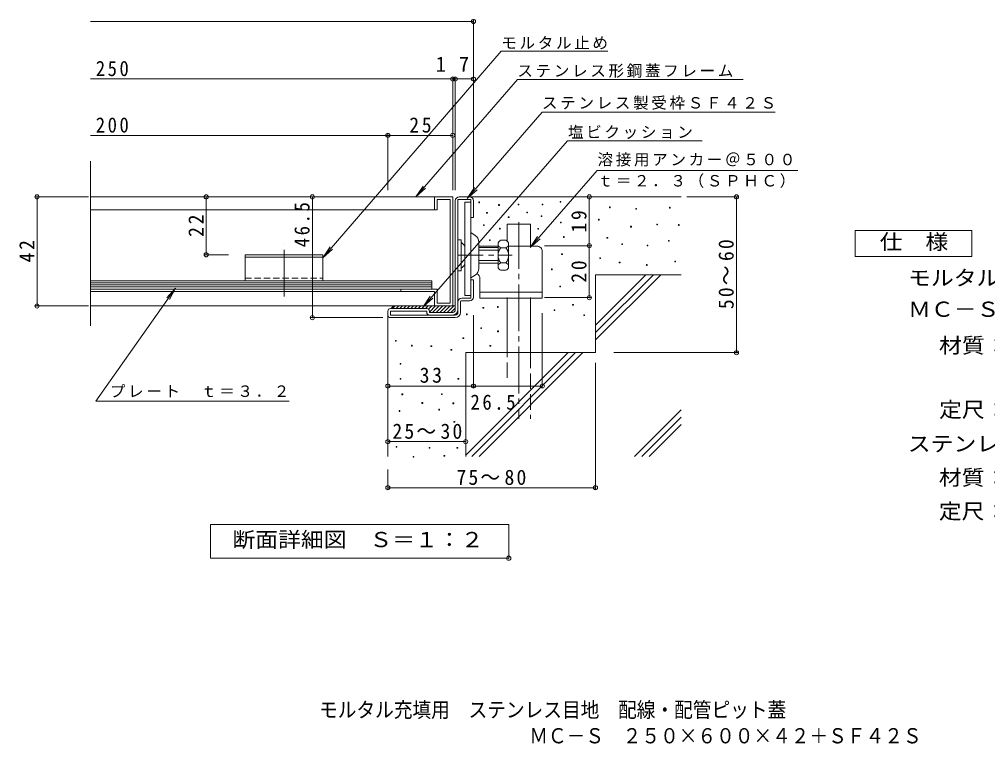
# Model space of a CAD drawing. Units: millimetres, scale not verified. Extents: x -269 to 339, y -274 to 238.
# Drawn here: x -267.6 to 105.5, y -274 to 5 of the extents above; entities that cross this region are included whole.
import ezdxf
from ezdxf.enums import TextEntityAlignment as Align

# ---------------------------------------------------------------- set-up
doc = ezdxf.new("R2010")
doc.units = ezdxf.units.MM
doc.header["$LTSCALE"] = 2
doc.header["$PDMODE"] = 32
doc.header["$PDSIZE"] = 1.6
for name, pattern in [('CHAIN1', [8, 5, -1, 1, -1]), ('CHAIN2', [12, 9, -1, 1, -1]), ('DASHED1', [1.8, 1.2, -0.6]), ('DASHED3', [4, 3, -1])]:
    doc.linetypes.add(name, pattern=pattern)
for name, color, linetype, lineweight in [('D-0', 7, 'Continuous', 9), ('D-1', 2, 'Continuous', 9), ('D-2', 3, 'Continuous', 9), ('D-3', 3, 'Continuous', 9), ('D-4', 7, 'Continuous', 9), ('D-5', 7, 'Continuous', 9), ('D-6', 6, 'Continuous', 5), ('D-9', 4, 'Continuous', 9), ('D-A', 7, 'Continuous', 9)]:
    doc.layers.add(name, color=color, linetype=linetype, lineweight=lineweight)
doc.layers.add('F-5_F-5ﾚｲﾔ', color=2, linetype='Continuous')
doc.styles.add('ＭＳ ゴシック', font='')
doc.styles.get('ＭＳ ゴシック').set_extended_font_data('MS Gothic')

msp = doc.modelspace()

# ---------------------------------------------------------------- linework, layer by layer
at = {"layer": 'D-0'}
msp.add_line((-90.538, -65.299), (-90.538, -65.599), dxfattribs=at)
msp.add_lwpolyline([(-90.538, -65.299), (-90.238, -65.299), (-90.238, -65.599), (-90.538, -65.599)], dxfattribs=at)
for points in [[(-82.905, -66.662), (-82.905, -66.361), (-82.605, -66.361), (-82.605, -66.662)], [(-75.368, -66.429), (-75.368, -66.129), (-75.068, -66.129), (-75.068, -66.429)], [(-66.131, -66.468), (-66.131, -66.168), (-65.831, -66.168), (-65.831, -66.468)], [(-59.206, -65.429), (-59.206, -65.129), (-58.906, -65.129), (-58.906, -65.429)], [(-87.537, -69.667), (-87.537, -69.367), (-87.237, -69.367), (-87.237, -69.667)], [(-72.079, -69.521), (-72.079, -69.221), (-71.779, -69.221), (-71.779, -69.521)], [(-66.53, -70.971), (-66.53, -70.671), (-66.23, -70.671), (-66.23, -70.971)], [(-40.232, -67.56), (-40.232, -67.26), (-39.932, -67.26), (-39.932, -67.56)], [(-30.081, -68.102), (-30.081, -67.802), (-29.781, -67.802), (-29.781, -68.102)], [(-17.087, -67.696), (-17.087, -67.396), (-16.788, -67.396), (-16.788, -67.696)], [(-88.761, -74.392), (-88.761, -74.091), (-88.462, -74.091), (-88.462, -74.392)], [(-79.196, -71.297), (-79.196, -70.997), (-78.896, -70.997), (-78.896, -71.297)], [(-59.118, -73.365), (-59.118, -73.064), (-58.818, -73.064), (-58.818, -73.365)], [(-44.428, -72.294), (-44.428, -71.994), (-44.128, -71.994), (-44.128, -72.294)], [(-21.96, -74.193), (-21.96, -73.892), (-21.66, -73.892), (-21.66, -74.193)], [(-13.602, -74.344), (-13.602, -74.044), (-13.302, -74.044), (-13.302, -74.344)], [(-82.611, -75.748), (-82.611, -75.447), (-82.311, -75.447), (-82.311, -75.748)], [(-67.832, -75.821), (-67.832, -75.521), (-67.532, -75.521), (-67.532, -75.821)], [(-32.073, -74.979), (-32.073, -74.679), (-31.773, -74.679), (-31.773, -74.979)], [(-86.45, -80.211), (-86.45, -79.911), (-86.15, -79.911), (-86.15, -80.211)], [(-57.934, -78.965), (-57.934, -78.665), (-57.634, -78.665), (-57.634, -78.965)], [(-41.169, -79.285), (-41.169, -78.985), (-40.869, -78.985), (-40.869, -79.285)], [(-35.495, -81.772), (-35.495, -81.472), (-35.195, -81.472), (-35.195, -81.772)], [(-25.699, -82.242), (-25.699, -81.942), (-25.399, -81.942), (-25.399, -82.242)], [(-17.494, -80.419), (-17.494, -80.119), (-17.193, -80.119), (-17.193, -80.419)], [(-58.627, -85.544), (-58.627, -85.244), (-58.327, -85.244), (-58.327, -85.544)], [(-43.911, -87.102), (-43.911, -86.802), (-43.611, -86.802), (-43.611, -87.102)], [(-36.442, -88.81), (-36.442, -88.51), (-36.143, -88.51), (-36.143, -88.81)], [(-26.001, -89.755), (-26.001, -89.455), (-25.701, -89.455), (-25.701, -89.755)], [(-15.057, -88.404), (-15.057, -88.104), (-14.757, -88.104), (-14.757, -88.404)], [(-62.608, -91.43), (-62.608, -91.13), (-62.308, -91.13), (-62.308, -91.43)], [(-59.319, -98.008), (-59.319, -97.708), (-59.019, -97.708), (-59.019, -98.008)], [(-88.951, -106.264), (-88.951, -105.964), (-88.651, -105.964), (-88.651, -106.264)], [(-83.34, -105.924), (-83.34, -105.624), (-83.04, -105.624), (-83.04, -105.924)], [(-61.511, -107.138), (-61.511, -106.837), (-61.211, -106.837), (-61.211, -107.138)], [(-54.395, -105.082), (-54.395, -104.782), (-54.095, -104.782), (-54.095, -105.082)], [(-95.277, -108.763), (-95.277, -108.463), (-94.977, -108.463), (-94.977, -108.763)], [(-50.093, -109.105), (-50.093, -108.805), (-49.793, -108.805), (-49.793, -109.105)], [(-89.794, -114.085), (-89.794, -113.785), (-89.493, -113.785), (-89.493, -114.085)], [(-83.321, -115.312), (-83.321, -115.012), (-83.021, -115.012), (-83.021, -115.312)], [(-122.712, -118.928), (-122.712, -118.628), (-122.412, -118.628), (-122.412, -118.928)], [(-96.677, -117.939), (-96.677, -117.639), (-96.377, -117.639), (-96.377, -117.939)], [(-116.486, -120.811), (-116.486, -120.511), (-116.186, -120.511), (-116.186, -120.811)], [(-108.98, -121.014), (-108.98, -120.714), (-108.68, -120.714), (-108.68, -121.014)], [(-101.271, -122.434), (-101.271, -122.134), (-100.971, -122.134), (-100.971, -122.434)], [(-86.256, -120.894), (-86.256, -120.594), (-85.956, -120.594), (-85.956, -120.894)], [(-120.907, -127.824), (-120.907, -127.524), (-120.607, -127.524), (-120.607, -127.824)], [(-120.907, -133.599), (-120.907, -133.299), (-120.607, -133.299), (-120.607, -133.599)], [(-98.576, -133.599), (-98.576, -133.299), (-98.276, -133.299), (-98.276, -133.599)], [(-120.187, -139.558), (-120.187, -139.258), (-119.887, -139.258), (-119.887, -139.558)], [(-104.966, -139.544), (-104.966, -139.244), (-104.666, -139.244), (-104.666, -139.544)], [(-112.446, -142.919), (-112.446, -142.619), (-112.146, -142.619), (-112.146, -142.919)], [(-105.936, -145.461), (-105.936, -145.161), (-105.636, -145.161), (-105.636, -145.461)], [(-100.504, -143.036), (-100.504, -142.736), (-100.204, -142.736), (-100.204, -143.036)], [(-121.301, -145.999), (-121.301, -145.699), (-121.001, -145.699), (-121.001, -145.999)], [(-100.116, -150.154), (-100.116, -149.854), (-99.816, -149.854), (-99.816, -150.154)], [(-122.447, -159.78), (-122.447, -159.479), (-122.147, -159.479), (-122.147, -159.78)], [(-109.741, -160.165), (-109.741, -159.865), (-109.442, -159.865), (-109.442, -160.165)], [(-98.961, -160.165), (-98.961, -159.865), (-98.661, -159.865), (-98.661, -160.165)], [(-115.902, -163.63), (-115.902, -163.329), (-115.602, -163.329), (-115.602, -163.63)], [(-103.966, -163.245), (-103.966, -162.945), (-103.666, -162.945), (-103.666, -163.245)]]:
    msp.add_lwpolyline(points, close=True, dxfattribs=at)
at = {"layer": 'D-1'}
for p, q in [((-98.101, -63.37), (-94.101, -63.37)), ((-99.601, -106.87), (-99.601, -64.87)), ((-93.601, -64.37), (-98.601, -64.37)), ((-98.601, -107.87), (-98.601, -64.37)), ((-93.601, -64.37), (-93.601, -71.37)), ((-92.601, -64.87), (-92.601, -71.37)), ((-92.601, -71.37), (-93.601, -71.37)), ((-93.601, -102.37), (-93.601, -95.37)), ((-92.601, -95.37), (-93.601, -95.37)), ((-92.601, -101.87), (-92.601, -95.37)), ((-97.601, -107.87), (-97.601, -103.67)), ((-97.301, -103.37), (-94.101, -103.37)), ((-97.101, -102.37), (-93.601, -102.37)), ((-125.601, -108.87), (-125.601, -107.37)), ((-110.601, -106.37), (-124.601, -106.37)), ((-110.601, -107.37), (-124.601, -107.37)), ((-124.601, -108.87), (-124.601, -107.37)), ((-110.601, -107.87), (-110.601, -107.37)), ((-109.601, -107.37), (-109.601, -107.87)), ((-100.601, -107.87), (-109.601, -107.87)), ((-124.601, -108.87), (-99.601, -108.87)), ((-124.601, -109.87), (-99.601, -109.87))]:
    msp.add_line(p, q, dxfattribs=at)
for centre, radius, start, end in [((-98.101, -64.87), 1.5, 90, 180), ((-94.101, -64.87), 1.5, 0, 90), ((-97.101, -103.87), 1.5, 90, 180), ((-97.301, -103.67), 0.3, 90, 180), ((-94.101, -101.87), 1.5, 270, 0), ((-124.601, -107.37), 1, 90, 180), ((-110.601, -107.37), 1, 0, 90), ((-109.601, -107.87), 1, 180, 270), ((-100.601, -106.87), 2, 270, 0), ((-100.601, -106.87), 1, 270, 0), ((-99.601, -107.87), 2, 270, 0), ((-99.601, -107.87), 1, 270, 0), ((-124.601, -108.87), 1, 180, 270)]:
    msp.add_arc(centre, radius, start, end, dxfattribs=at)
at = {"layer": 'D-2'}
for p, q in [((-240.135, -112.989), (-240.135, -49.631)), ((-240.135, -63.371), (-100.601, -63.37)), ((-107.601, -63.37), (-107.601, -68.37)), ((-100.601, -63.37), (-100.601, -105.37)), ((-106.601, -64.37), (-101.601, -64.37)), ((-106.601, -64.37), (-106.601, -68.37)), ((-101.601, -64.37), (-101.601, -104.37)), ((-240.135, -68.37), (-107.601, -68.37)), ((-107.601, -68.37), (-106.601, -68.37)), ((-107.601, -99.87), (-240.135, -99.87)), ((-120.601, -98.87), (-120.601, -99.87)), ((-107.601, -105.37), (-107.601, -99.87)), ((-101.601, -104.37), (-106.601, -104.37)), ((-240.135, -105.371), (-100.601, -105.37))]:
    msp.add_line(p, q, dxfattribs=at)
at = {"layer": 'D-2', "color": 4}
for p, q in [((-108.601, -95.67), (-240.135, -95.67)), ((-108.601, -96.47), (-240.135, -96.47)), ((-108.601, -95.67), (-108.601, -98.87)), ((-108.601, -97.27), (-240.135, -97.27)), ((-108.601, -98.07), (-240.135, -98.07)), ((-240.135, -98.87), (-108.601, -98.87))]:
    msp.add_line(p, q, dxfattribs=at)
at = {"layer": 'D-2'}
msp.add_lwpolyline([(-106.601, -104.37), (-106.601, -98.87), (-120.601, -98.87)], dxfattribs=at)
at = {"layer": 'D-3'}
for p, q in [((-95.902, -101.37), (-95.9, -65.37)), ((-95.9, -65.37), (-93.601, -65.371)), ((-93.601, -71.37), (-93.602, -95.37)), ((-91.937, -78.251), (-93.601, -77.141)), ((-90.602, -90.998), (-90.601, -80.747)), ((-83.3, -82.371), (-90.601, -82.371)), ((-68.099, -82.372), (-79.3, -82.371)), ((-66.101, -84.372), (-66.101, -102.372)), ((-91.938, -93.494), (-93.602, -94.603)), ((-90.101, -94.871), (-90.101, -102.371)), ((-90.101, -100.071), (-66.101, -100.072)), ((-95.902, -101.37), (-93.603, -101.371)), ((-90.101, -102.37), (-66.101, -102.372))]:
    msp.add_line(p, q, dxfattribs=at)
for centre, radius, start, end in [((-93.601, -80.747), 3, 359.99686, 56.30746), ((-68.1, -84.372), 2, 359.99686, 92.15665), ((-93.602, -90.997), 3, 303.68729, 359.99686), ((-92.101, -94.871), 2, 359.99596, 68.71277)]:
    msp.add_arc(centre, radius, start, end, dxfattribs=at)
at = {"layer": 'D-4'}
for p, q in [((-240.135, 4.203), (-92.601, 4.203)), ((-92.601, -60.779), (-92.601, 4.803)), ((-240.135, -17.936), (-92.601, -17.936)), ((-100.601, -60.779), (-100.601, -17.336)), ((-99.601, -60.779), (-99.601, -17.336)), ((-240.135, -39.687), (-125.601, -39.687)), ((-125.601, -60.779), (-125.601, -39.086)), ((-125.601, -39.687), (-100.601, -39.687)), ((-240.899, -63.37), (-261.383, -63.37)), ((-260.783, -105.371), (-260.783, -63.37)), ((-195.601, -85.67), (-195.601, -63.371)), ((-102.071, -63.37), (-155.298, -63.37)), ((-154.698, -109.87), (-154.698, -63.37)), ((-47.991, -102.17), (-47.991, -63.37)), ((-10.395, -63.37), (9.336, -63.37)), ((8.736, -123.37), (8.736, -63.37)), ((-187.024, -85.67), (-196.201, -85.67)), ((-65.269, -82.17), (-47.391, -82.17)), ((-65.269, -102.17), (-47.391, -102.17)), ((-240.899, -105.371), (-261.383, -105.371)), ((-66.101, -136.836), (-66.101, -108.169)), ((-127.598, -109.87), (-155.298, -109.87)), ((-92.601, -136.836), (-92.601, -108.87)), ((-38.502, -123.37), (9.336, -123.37)), ((-45.601, -127.345), (-45.601, -175.987)), ((-125.601, -136.236), (-92.601, -136.236)), ((-92.601, -136.236), (-66.101, -136.236)), ((-125.601, -157.634), (-95.601, -157.634)), ((-125.601, -168.37), (-125.601, -175.987)), ((-125.601, -175.387), (-45.601, -175.387))]:
    msp.add_line(p, q, dxfattribs=at)
for p in [(-92.601, 4.203), (-100.601, -17.936), (-99.601, -17.936), (-92.601, -17.936), (-125.601, -39.687), (-100.601, -39.687), (-260.783, -63.37), (-195.601, -63.371), (-154.698, -63.37), (-47.991, -63.37), (8.736, -63.37), (-47.991, -82.17), (-195.601, -85.67), (-47.991, -102.17), (-260.783, -105.371), (-154.698, -109.87), (8.736, -123.37), (-125.601, -136.236), (-92.601, -136.236), (-66.101, -136.236), (-125.601, -157.634), (-95.601, -157.634), (-125.601, -175.387), (-45.601, -175.387)]:
    msp.add_point(p, dxfattribs=at)
at = {"layer": 'D-5'}
for p, q in [((-81.886, -7.225), (-150.601, -86.806)), ((-81.886, -7.225), (-40.886, -7.225)), ((-75.697, -18.121), (-114.768, -63.37)), ((-75.697, -18.121), (11.283, -18.121)), ((-66.146, -30.788), (-94.992, -63.93)), ((-66.146, -30.788), (23.701, -30.788)), ((-56.367, -41.761), (-112.04, -105.726)), ((-56.367, -41.761), (-4.49, -41.761)), ((-70.71, -82.83), (-44.904, -53.181)), ((-44.904, -53.181), (32.436, -53.181)), ((-114.768, -63.37), (-112.022, -59.192)), ((-114.768, -63.37), (-111.034, -60.045)), ((-94.992, -63.93), (-92.229, -59.762)), ((-94.992, -63.93), (-91.245, -60.619)), ((54.423, -76.37), (99.423, -76.37)), ((54.423, -86.37), (54.423, -76.37)), ((99.423, -76.37), (99.423, -86.37)), ((-70.71, -82.83), (-67.948, -78.663)), ((-70.71, -82.83), (-66.963, -79.52)), ((-150.601, -86.806), (-147.855, -82.627)), ((-150.601, -86.806), (-146.867, -83.481)), ((99.423, -86.37), (54.423, -86.37)), ((-207.417, -98.521), (-210.808, -102.195)), ((-112.04, -105.726), (-109.278, -101.558)), ((-112.04, -105.726), (-108.293, -102.415)), ((-238.108, -142.008), (-163.625, -142.008))]:
    msp.add_line(p, q, dxfattribs=at)
at = {"layer": 'D-5', "color": 4, "linetype": 'CHAIN2'}
msp.add_line((-165.601, -101.762), (-165.601, -81.67), dxfattribs=at)
at = {"layer": 'D-5', "color": 2}
for p, q in [((-180.601, -85.67), (-150.601, -85.67)), ((-180.601, -95.67), (-180.601, -85.67)), ((-150.601, -95.67), (-150.601, -85.67)), ((-180.601, -86.536), (-150.601, -86.536)), ((-180.601, -95.67), (-150.601, -95.67))]:
    msp.add_line(p, q, dxfattribs=at)
at = {"layer": 'D-5', "color": 2, "linetype": 'DASHED1'}
msp.add_line((-180.601, -94.67), (-150.601, -94.67), dxfattribs=at)
at = {"layer": 'D-5'}
msp.add_lwpolyline([(-238.108, -142.008), (-207.417, -98.521), (-209.742, -102.947)], dxfattribs=at)
at = {"layer": 'D-5', "color": 2}
msp.add_lwpolyline([(-194, -202.559), (-194, -189.559), (-79, -189.559), (-79, -202.559)], close=True, dxfattribs=at)
at = {"layer": 'D-5'}
msp.add_point((-79, -202.559), dxfattribs=at)
at = {"layer": 'D-6'}
for p, q in [((-94.101, -63.37), (-12.601, -63.37)), ((-79.686, -73.87), (-70.686, -73.87)), ((-79.686, -80.333), (-79.686, -73.87)), ((-70.686, -82.169), (-70.686, -73.87)), ((-45.601, -93.37), (-12.601, -93.37)), ((-45.601, -93.37), (-45.601, -123.37)), ((-45.601, -112.839), (-26.133, -93.37)), ((-45.601, -115.667), (-23.305, -93.37)), ((-45.601, -118.495), (-20.477, -93.37)), ((-79.686, -123.37), (-79.686, -102.169)), ((-70.686, -123.37), (-70.686, -102.169)), ((-125.601, -108.87), (-125.601, -163.37)), ((-95.601, -123.37), (-45.601, -123.37)), ((-95.601, -123.37), (-95.601, -163.37)), ((-95.601, -162.838), (-56.133, -123.37)), ((-93.305, -163.37), (-53.305, -123.37)), ((-90.477, -163.37), (-50.477, -123.37)), ((-30.595, -163.37), (-12.601, -145.377)), ((-27.767, -163.37), (-12.601, -148.205)), ((-24.939, -163.37), (-12.601, -151.033))]:
    msp.add_line(p, q, dxfattribs=at)
at = {"layer": 'D-6', "linetype": 'CHAIN2'}
msp.add_line((-75.186, -73.055), (-75.186, -148.87), dxfattribs=at)
at = {"layer": 'D-6', "linetype": 'DASHED3'}
for p, q in [((-79.686, -133.13), (-79.686, -123.37)), ((-70.686, -123.37), (-70.686, -148.87))]:
    msp.add_line(p, q, dxfattribs=at)
at = {"layer": 'D-9'}
for p, q in [((-123.815, -106.37), (-122.815, -105.37)), ((-99.601, -105.37), (-123.101, -105.37)), ((-122.401, -106.37), (-121.401, -105.37)), ((-120.987, -106.37), (-119.987, -105.37)), ((-119.572, -106.37), (-118.572, -105.37)), ((-118.158, -106.37), (-117.158, -105.37)), ((-116.744, -106.37), (-115.744, -105.37)), ((-115.33, -106.37), (-114.33, -105.37)), ((-113.915, -106.37), (-112.916, -105.37)), ((-112.501, -106.37), (-111.501, -105.37)), ((-111.087, -106.37), (-110.087, -105.37)), ((-109.931, -106.628), (-108.673, -105.37)), ((-109.601, -107.713), (-107.259, -105.37)), ((-108.344, -107.87), (-105.844, -105.37)), ((-106.93, -107.87), (-104.43, -105.37)), ((-105.516, -107.87), (-103.016, -105.37)), ((-104.102, -107.87), (-101.602, -105.37)), ((-102.688, -107.87), (-100.188, -105.37)), ((-101.273, -107.87), (-99.601, -106.198))]:
    msp.add_line(p, q, dxfattribs=at)
msp.add_arc((-123.101, -106.37), 1, 90, 180, dxfattribs=at)
at = {"layer": 'D-A'}
for p, q in [((-83.101, -81.542), (-83.101, -90.202)), ((-80.101, -80.098), (-82.101, -80.098)), ((-79.101, -81.542), (-79.101, -90.202)), ((-90.601, -82.872), (-83.101, -82.872)), ((-90.601, -83.872), (-83.101, -83.872)), ((-80.101, -82.985), (-82.101, -82.985)), ((-90.602, -87.872), (-83.101, -87.872)), ((-90.602, -88.872), (-83.101, -88.872)), ((-80.101, -88.759), (-82.101, -88.759)), ((-98.601, -91.872), (-97.401, -91.872)), ((-80.101, -91.645), (-82.101, -91.645))]:
    msp.add_line(p, q, dxfattribs=at)
at = {"layer": 'D-A', "linetype": 'CHAIN1'}
msp.add_line((-98.814, -85.872), (-77.755, -85.873), dxfattribs=at)
at = {"layer": 'D-A'}
msp.add_lwpolyline([(-98.601, -79.872), (-97.401, -79.872), (-97.401, -91.872)], dxfattribs=at)
for centre, radius, start, end in [((-100.946, -85.872), 6.129, 34.60658, 54.66757), ((-81.56, -81.542), 1.542, 110.56998, 249.42999), ((-80.643, -81.542), 1.542, 290.56998, 69.42999), ((-78.435, -85.872), 4.667, 141.78677, 218.2132), ((-83.768, -85.872), 4.667, 321.78677, 38.2132), ((-100.946, -85.872), 6.129, 305.33238, 325.38712), ((-81.56, -90.202), 1.542, 110.56998, 249.42999), ((-80.643, -90.202), 1.542, 290.56998, 69.42999)]:
    msp.add_arc(centre, radius, start, end, dxfattribs=at)

# ---------------------------------------------------------------- texts
at = {"layer": 'D-4', "color": 2, "style": 'ＭＳ ゴシック'}
for s, p in [('1', (-107.19, -16.936)), ('7', (-98.243, -16.936))]:
    msp.add_text(s, height=5.865, dxfattribs=at).set_placement(p, align=Align.BOTTOM_LEFT)
at = {"layer": 'D-4', "color": 2, "char_height": 5.865, "attachment_point": 7, "style": 'ＭＳ ゴシック'}
for s, insert in [('\\T1.27;\\W0.9;250', (-238.135, -16.927)), ('\\T1.27;\\W0.9;200', (-238.135, -38.687)), ('\\T1.27;\\W0.95;25', (-117.351, -38.687)), ('\\T1.27;\\W0.95;33', (-113.351, -135.036)), ('\\T1.28;\\W0.9;26.5', (-93.778, -145.436)), ('\\T1.22;\\W0.95;25～30', (-123.851, -156.634)), ('\\T1.22;\\W0.95;75～80', (-99.175, -174.387))]:
    msp.add_mtext(s, dxfattribs=dict(at, insert=insert))
at = {"layer": 'D-4', "color": 2, "char_height": 5.865, "attachment_point": 7, "rotation": 90, "style": 'ＭＳ ゴシック'}
for s, insert in [('\\T1.28;\\W0.9;46.5', (-155.698, -82.78)), ('\\T1.27;\\W0.95;22', (-196.601, -78.77)), ('\\T1.27;\\W0.95;19', (-48.991, -77.12)), ('\\T1.27;\\W0.95;42', (-261.783, -88.62)), ('\\T1.22;\\W0.95;50～60', (7.736, -106.62)), ('\\T1.27;\\W0.95;20', (-48.991, -96.42))]:
    msp.add_mtext(s, dxfattribs=dict(at, insert=insert))
at = {"layer": 'D-5', "color": 2, "style": 'ＭＳ ゴシック', "width": 1.1}
for s, p in [('仕\u3000様', (63.923, -85.37)), ('モルタル充填用\u3000ステンレス目地\u3000配線・配管ピット蓋', (74.841, -99.265)), ('ＭＣ－Ｓ\u3000２５０×６００×４２', (74.841, -111.344)), ('材質：目地部\u3000ＳＵＳ３０４\u3000ｔ＝１．０', (86.783, -125.265)), ('定尺：５９９．５', (86.783, -150.017)), ('ステンレス製受枠\u3000ＳＦ４２Ｓ', (74.751, -163.158)), ('材質：冷間圧延ステンレス鋼板（ＳＵＳ３０４－２Ｂ）', (86.694, -176.158)), ('定尺：３０００', (86.694, -189.158)), ('断面詳細図\u3000Ｓ＝１：２', (-185.5, -200.059))]:
    msp.add_text(s, height=5.865, dxfattribs=at).set_placement(p, align=Align.BOTTOM_LEFT)
at = {"layer": 'D-5', "char_height": 4.399, "attachment_point": 7, "style": 'ＭＳ ゴシック'}
for s, insert in [('\\T1.17;モルタル止め', (-81.886, -6.502)), ('\\T1.17;ステンレス形鋼蓋フレーム', (-75.697, -17.508)), ('\\T1.17;ステンレス製受枠ＳＦ４２Ｓ', (-66.219, -29.836)), ('\\T1.17;塩ビクッション', (-56.2, -41.056)), ('\\T1.17;溶接用アンカー＠５００', (-44.816, -51.689)), ('\\T1.17;ｔ＝２．３（ＳＰＨＣ）', (-44.816, -59.933)), ('\\T1.17;プレート\u3000ｔ＝３．２', (-232.71, -140.631))]:
    msp.add_mtext(s, dxfattribs=dict(at, insert=insert))
at = {"layer": 'F-5_F-5ﾚｲﾔ', "style": 'ＭＳ ゴシック', "width": 0.9}
for s, p in [('モルタル充填用\u3000ステンレス目地\u3000配線・配管ピット蓋', (-152.1, -265.622)), ('ＭＣ－Ｓ\u3000２５０×６００×４２＋ＳＦ４２Ｓ', (-71.096, -275.622))]:
    msp.add_text(s, height=5.865, dxfattribs=at).set_placement(p, align=Align.BOTTOM_LEFT)

doc.saveas('drawing.dxf')
